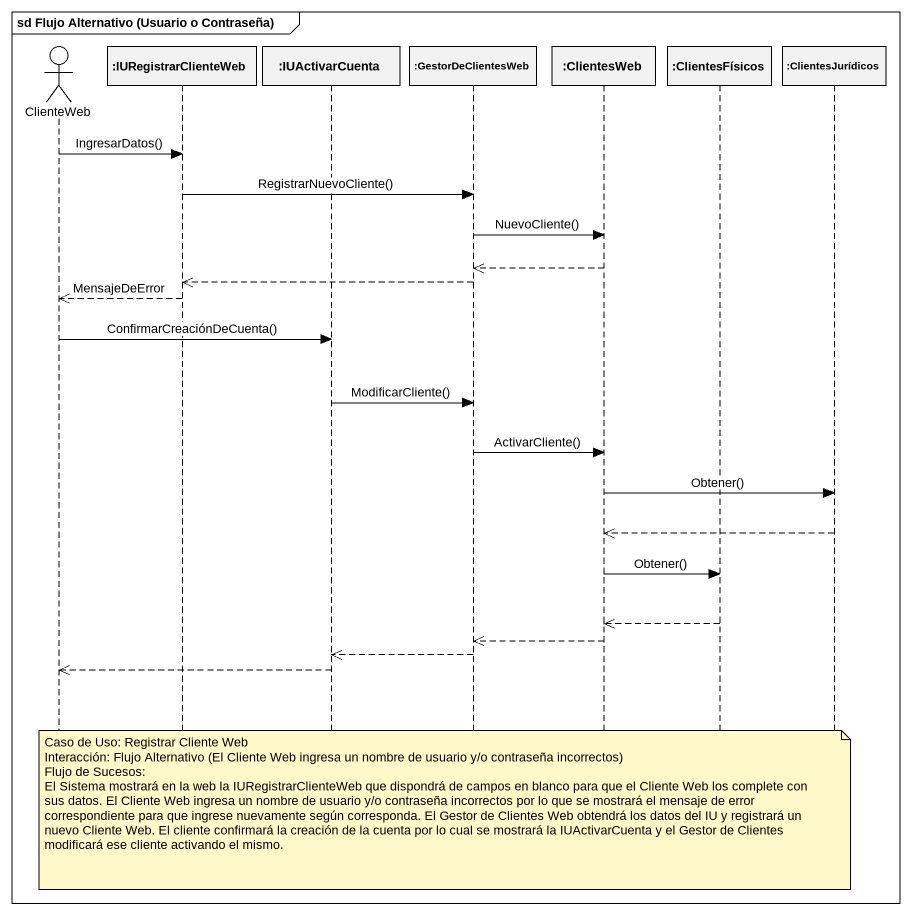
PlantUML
@startuml
mainframe sd Flujo Alternativo (Usuario o Contraseña)
hide footbox
actor ClienteWeb
participant ":IURegistrarClienteWeb" as IURegistrarClienteWeb
participant ":IUActivarCuenta" as IUActivarCuenta
participant ":GestorDeClientesWeb" as GestorDeClientesWeb
participant ":ClientesWeb" as ClientesWeb
participant ":ClientesFísicos" as ClientesFísicos
participant ":ClientesJurídicos" as ClientesJurídicos

ClienteWeb -> IURegistrarClienteWeb : IngresarDatos()
IURegistrarClienteWeb -> GestorDeClientesWeb : RegistrarNuevoCliente()
GestorDeClientesWeb -> ClientesWeb : NuevoCliente()
ClientesWeb -->> GestorDeClientesWeb
GestorDeClientesWeb -->> IURegistrarClienteWeb
IURegistrarClienteWeb -->> ClienteWeb : MensajeDeError
ClienteWeb -> IUActivarCuenta : ConfirmarCreaciónDeCuenta()
IUActivarCuenta -> GestorDeClientesWeb : ModificarCliente()
GestorDeClientesWeb -> ClientesWeb : ActivarCliente()
ClientesWeb -> ClientesJurídicos : Obtener()
ClientesJurídicos -->> ClientesWeb
ClientesWeb -> ClientesFísicos : Obtener()
ClientesFísicos -->> ClientesWeb
ClientesWeb -->> GestorDeClientesWeb
GestorDeClientesWeb -->> IUActivarCuenta
IUActivarCuenta -->> ClienteWeb
note over GestorDeClientesWeb
  Caso de Uso: Registrar Cliente Web
  Interacción: Flujo Alternativo (El Cliente Web ingresa un nombre de usuario y/o contraseña incorrectos)
  Flujo de Sucesos:
  El Sistema mostrará en la web la IURegistrarClienteWeb que dispondrá de campos en blanco para que el Cliente Web los complete con sus datos. El Cliente Web ingresa un nombre de usuario y/o contraseña incorrectos por lo que se mostrará el mensaje de error correspondiente para que ingrese nuevamente según corresponda. El Gestor de Clientes Web obtendrá los datos del IU y registrará un nuevo Cliente Web. El cliente confirmará la creación de la cuenta por lo cual se mostrará la IUActivarCuenta y el Gestor de Clientes modificará ese cliente activando el mismo.
end note
@enduml
